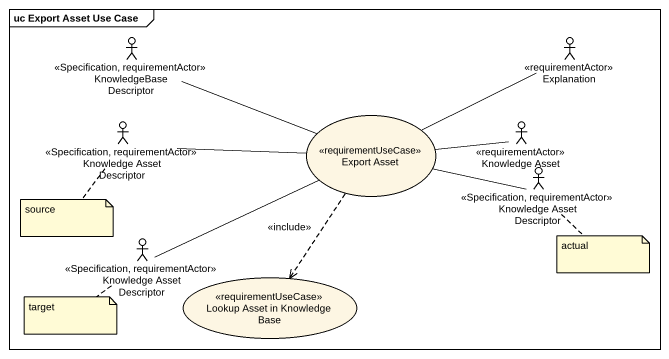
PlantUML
@startuml
mainframe uc Export Asset Use Case
actor "KnowledgeBase Descriptor" as KnowledgeBase_Descriptor <<Specification, requirementActor>>
actor Explanation <<requirementActor>>
actor "Knowledge Asset Descriptor" as Knowledge_Asset_Descriptor <<Specification, requirementActor>>
usecase "Export Asset" as Export_Asset <<requirementUseCase>>
actor "Knowledge Asset" as Knowledge_Asset <<requirementActor>>
actor "Knowledge Asset Descriptor" as Knowledge_Asset_Descriptor_2 <<Specification, requirementActor>>
actor "Knowledge Asset Descriptor" as Knowledge_Asset_Descriptor_3 <<Specification, requirementActor>>
usecase "Lookup Asset in Knowledge Base" as Lookup_Asset_in_Knowledge <<requirementUseCase>>
KnowledgeBase_Descriptor -right- Export_Asset
Knowledge_Asset_Descriptor -right- Export_Asset
Export_Asset -right- Explanation
Export_Asset -right- Knowledge_Asset_Descriptor_2
Export_Asset ..> Lookup_Asset_in_Knowledge : <<include>>
Knowledge_Asset -left- Export_Asset
Knowledge_Asset_Descriptor_3 -right- Export_Asset
note bottom of Knowledge_Asset_Descriptor : source
note bottom of Knowledge_Asset_Descriptor_2 : actual
note bottom of Knowledge_Asset_Descriptor_3 : target
@enduml
